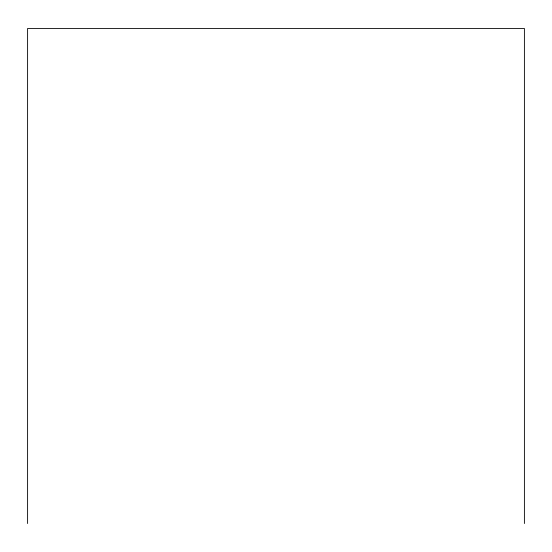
<?xml version="1.0" encoding="UTF-8"?>
<svg xmlns="http://www.w3.org/2000/svg" width="552" height="552" viewBox="0 0 552 552"><rect width="100%" height="100%" fill="white"/><g stroke="black" fill="none" stroke-linecap="round" stroke-linejoin="round"><path stroke-width="0.83" d="M524.4 523.531L524.4 28.469L27.6 28.469L27.6 523.531"/></g></svg>
